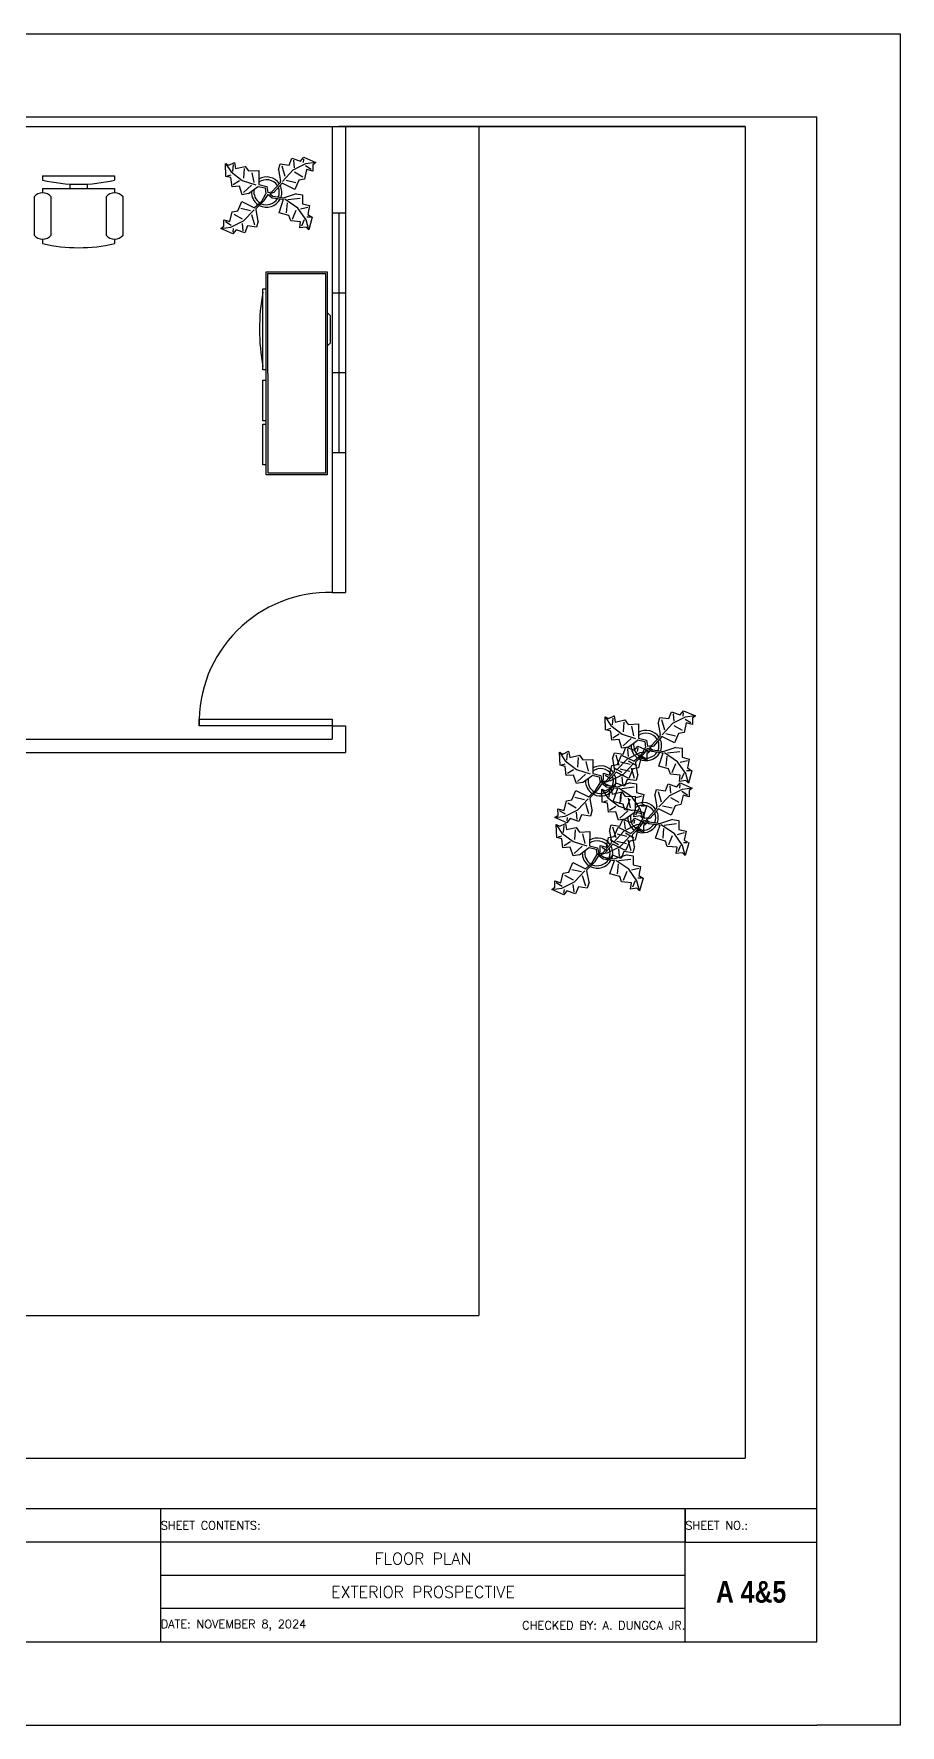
# Model space of a CAD drawing. Header units: millimetres. Extents: x 1752 to 2514, y 648 to 1156.
# Drawn here: x 2254 to 2514, y 648 to 1156 of the extents above; entities that cross this region are included whole.
import ezdxf

# ---------------------------------------------------------------- set-up
doc = ezdxf.new("R2010")
doc.units = ezdxf.units.MM
doc.styles.get("Standard").update_dxf_attribs({"font": 'swisscbo.ttf', "height": 6.5})

# ---------------------------------------------------------------- blocks, each defined once
blk = doc.blocks.new('Entertainment Center')
at = {"linetype": 'Continuous'}
for p, q in [((-4, 0), (-5, -1)), ((4, 0), (-4, 0)), ((5, -1), (4, 0)), ((-17, -19), (-17, -1)), ((-17, -1), (43, -1)), ((-16.5, -18.5), (-16.5, -1.5)), ((-16.5, -1.5), (42.5, -1.5)), ((42.5, -1.5), (42.5, -18.5)), ((43, -1), (43, -19)), ((43, -19), (-17, -19)), ((42.5, -18.5), (-16.5, -18.5)), ((-12, -20), (-12, -19)), ((12, -19), (12, -20)), ((15, -20), (15, -19)), ((27, -19), (27, -20)), ((28, -20), (28, -19)), ((40, -19), (40, -20)), ((12, -20), (-12, -20)), ((27, -20), (15, -20)), ((40, -20), (28, -20))]:
    blk.add_line(p, q, dxfattribs=at)
blk.add_arc((0, 40), 61, 259.6111, 280.3889, dxfattribs=at)
blk = doc.blocks.new('Plant - Rubber or Philodendron')
at = {"linetype": 'Continuous'}
for p, q in [((8.8871, 10.7908), (9.9809, 13.4933)), ((9.9809, 13.4933), (13.3837, 12.301)), ((13.3837, 12.301), (14.68, 13.9039)), ((14.68, 13.9039), (19.3848, 11.8146)), ((-16.2005, 11.4774), (-13.9899, 8.1064)), ((-16.2005, 11.4774), (-14.8639, 10.7964)), ((-16.0159, 6.3329), (-16.2005, 11.4774)), ((-15.3434, 6.5514), (-13.9984, 6.9884)), ((-14.8639, 10.7964), (-12.6195, 11.8975)), ((-13.9899, 8.1064), (-9.5434, 4.7185)), ((-13.3174, 8.325), (-13.0735, 11.0065)), ((-12.6195, 11.8975), (-12.1909, 9.4345)), ((-12.1909, 9.4345), (-8.3829, 10.3)), ((-8.8369, 9.409), (-9.0894, 5.6095)), ((-8.3829, 10.3), (-7.0549, 8.501)), ((-7.0549, 8.501), (-3.0284, 8.6941)), ((-4.8529, 4.012), (-5.7184, 7.82)), ((-3.0284, 8.6941), (-3.0709, 3.1041)), ((4.6914, 8.8812), (5.3859, 11.2828)), ((4.6914, 8.8812), (5.5014, 4.4831)), ((5.3859, 11.2828), (8.8871, 10.7908)), ((5.9878, 10.4842), (7.1971, 6.3869)), ((10.3916, 8.7942), (6.2847, 4.4028)), ((15.3859, 11.3055), (10.3916, 8.7942)), ((10.5828, 12.6946), (10.8893, 9.7953)), ((14.2977, 6.1031), (10.9934, 7.9956)), ((14.5816, 13.2037), (14.3848, 11.8033)), ((15.7909, 9.1065), (14.8995, 5.3044)), ((15.2875, 10.6053), (17.5907, 9.2105)), ((19.3848, 11.8146), (15.3859, 11.3055)), ((18.1925, 8.4119), (15.7909, 9.1065)), ((19.3848, 11.8146), (18.1868, 10.9119)), ((18.1868, 10.9119), (18.1925, 8.4119)), ((-14.0069, 5.8704), (-16.0159, 6.3329)), ((-13.5868, 2.2894), (-14.0069, 5.8704)), ((-10.6784, 2.491), (-13.5868, 2.2894)), ((-13.1329, 3.1804), (-10.6614, 4.727)), ((-9.5858, -0.8715), (-10.6784, 2.491)), ((-9.5434, 4.7185), (-4.1917, 2.9888)), ((-9.1318, 0.0195), (-5.9793, 2.9025)), ((-7.1228, -0.443), (-3.5248, 2.2131)), ((-3.5248, 2.2131), (-3.3011, 2.4355)), ((-3.3011, 2.4355), (-0.5306, 1.7947)), ((-3.0709, 3.1041), (0.0797, 2.3163)), ((-0.5306, 1.7947), (-0.2255, -0.5527)), ((-0.5306, 1.7947), (-0.5306, 1.7947)), ((0.0797, 2.3163), (0.4866, -0.031)), ((0.4866, -0.031), (2.1141, 0.2298)), ((2.1141, 0.2298), (5.4346, 3.9146)), ((6.1032, 3.6844), (2.8262, -0.031)), ((5.4346, 3.9146), (5.5014, 4.4831)), ((11.1089, 1.1958), (6.1032, 3.6844)), ((7.7005, 4.8881), (11.5025, 3.9967)), ((12.7005, 4.8994), (11.1089, 1.1958)), ((14.8995, 5.3044), (12.7005, 4.8994)), ((-11.3237, -7.2629), (-9.7321, -3.5593)), ((-6.3237, -7.2516), (-10.1257, -6.3602)), ((-9.7321, -3.5593), (-4.7264, -6.0479)), ((-7.1228, -0.443), (-9.5858, -0.8715)), ((-2.019, -3.6148), (-4.7264, -6.0479)), ((-4.1246, -6.8466), (-4.0579, -6.2781)), ((-4.0579, -6.2781), (-0.9375, -3.1608)), ((-2.019, -3.6148), (-0.2255, -0.5527)), ((-0.9375, -3.1608), (0.5883, -0.8135)), ((0.5883, -0.8135), (2.2447, -2.0916)), ((2.8262, -0.031), (1.3003, -0.5527)), ((1.3003, -0.5527), (2.4193, -1.4655)), ((2.2447, -2.0916), (6.7108, -2.6626)), ((2.4193, -1.4655), (6.895, -2.1175)), ((4.943, -7.9659), (6.7108, -2.6626)), ((11.6605, -0.5413), (6.895, -2.1175)), ((12.3677, -6.1981), (7.219, -2.6772)), ((8.125, -4.0768), (7.7715, -7.9659)), ((8.3544, -2.7453), (13.1973, -2.1704)), ((11.6605, -0.5413), (14.1354, -0.8948)), ((15.5496, -10.7943), (12.3677, -6.1981)), ((16.2567, -5.8446), (13.4283, -6.5517)), ((14.1354, -0.8948), (14.1354, -4.4304)), ((14.1354, -4.4304), (16.9638, -5.1375)), ((16.9638, -5.1375), (16.2567, -8.673)), ((-18.008, -14.1781), (-16.8101, -13.2754)), ((-16.8157, -10.7754), (-14.4141, -11.4699)), ((-16.8101, -13.2754), (-16.8157, -10.7754)), ((-13.9107, -12.9688), (-16.2139, -11.574)), ((-14.4141, -11.4699), (-13.5228, -7.6679)), ((-14.0091, -13.669), (-9.0148, -11.1577)), ((-13.5228, -7.6679), (-11.3237, -7.2629)), ((-12.921, -8.4665), (-9.6166, -10.359)), ((-9.206, -15.0581), (-9.5126, -12.1588)), ((-9.0148, -11.1577), (-4.9047, -6.8122)), ((-7.5103, -13.1543), (-8.6042, -15.8568)), ((-4.0092, -13.6463), (-7.5103, -13.1543)), ((-4.611, -12.8477), (-5.8203, -8.7504)), ((-3.3146, -11.2447), (-4.1246, -6.8466)), ((-3.3146, -11.2447), (-4.0092, -13.6463)), ((8.8321, -9.0266), (4.943, -7.9659)), ((9.5392, -11.1479), (8.8321, -9.0266)), ((13.4283, -11.5015), (9.5392, -11.1479)), ((10.2463, -10.4408), (11.6605, -6.9053)), ((13.0748, -13.9763), (13.4283, -11.5015)), ((14.8425, -10.7943), (13.7819, -13.2692)), ((16.6103, -14.6834), (15.5496, -10.7943)), ((17.3174, -9.7337), (15.9032, -9.7337)), ((16.2567, -8.673), (18.0245, -9.7337)), ((18.0245, -9.7337), (16.6103, -14.6834)), ((-18.008, -14.1781), (-14.0091, -13.669)), ((-13.3032, -16.2674), (-18.008, -14.1781)), ((-12.0069, -14.6645), (-13.3032, -16.2674)), ((-13.2048, -15.5672), (-13.008, -14.1668)), ((-8.6042, -15.8568), (-12.0069, -14.6645)), ((15.5496, -13.6228), (13.0748, -13.9763)), ((16.6103, -14.6834), (15.5496, -13.6228))]:
    blk.add_line(p, q, dxfattribs=at)
for centre, radius, start, end in [((0.0308, 0.1664), 6, 178.6147, 235.1169), ((0.0308, 0.1664), 5, 168.1647, 238.6725), ((0, 0), 6.1275, 34.37569, 120.1028), ((-0.0601, -0.2075), 5.2461, 33.82192, 124.9414), ((-0.2664, 0.1682), 5.2775, 338.4094, 20.03007), ((-0.098, 0.1364), 6.1288, 341.2017, 26.09184), ((-0.0234, 0.3825), 6.1492, 242.5812, 331.2714), ((-0.1102, 0.4886), 5.2883, 247.3711, 327.472)]:
    blk.add_arc(centre, radius, start, end, dxfattribs=at)
blk = doc.blocks.new('Chair - Desk')
at = {"linetype": 'Continuous'}
for p, q in [((-8.5, 0), (-8.5, -1)), ((-8.5, 0), (8.5, 0)), ((8.5, 0), (8.5, -1)), ((-8.5, -3), (-8.5, -4)), ((-8.5, -3), (8.5, -3)), ((-2, -3), (-2, -1.9355)), ((2, -1.9576), (2, -3)), ((8.5, -3), (8.5, -4)), ((-10.5, -5), (-10.5, -14)), ((-6.5, -14), (-6.5, -5)), ((6.5, -5), (6.5, -14)), ((10.5, -14), (10.5, -5)), ((-8.5, -15), (-8.5, -16)), ((8.5, -15), (8.5, -16))]:
    blk.add_line(p, q, dxfattribs=at)
for centre, radius, start, end in [((-8.5, -6.5), 2.5, 36.8699, 143.1301), ((0, 34.625), 36.625, 256.5803, 283.4197), ((8.5, -6.5), 2.5, 36.8699, 143.1301), ((-8.5, -12.5), 2.5, 216.8699, 323.1301), ((0, 19.625), 36.625, 256.5803, 283.4197), ((8.5, -12.5), 2.5, 216.8699, 323.1301)]:
    blk.add_arc(centre, radius, start, end, dxfattribs=at)

msp = doc.modelspace()

# ---------------------------------------------------------------- linework, layer by layer
for p, q in [((1751.98, 1155.55), (2513.98, 1155.55)), ((2513.98, 1155.55), (2513.98, 647.55)), ((2513.98, 1155.55), (2513.98, 1130.55)), ((2488.98, 1130.55), (1776.98, 1130.55)), ((2488.98, 712.55), (2488.98, 1130.55)), ((1827.5, 1127.72), (2467.5, 1127.72)), ((2343.5, 1127.72), (2343.5, 987.72)), ((2347.5, 1127.72), (2345.5, 1127.72)), ((2467.5, 1127.72), (2347.5, 1127.72)), ((2387.5, 1127.72), (2347.5, 1127.72)), ((2347.5, 1127.72), (2347.5, 987.72)), ((2347.5, 1127.72), (2347.5, 1127.72)), ((2467.5, 1127.72), (2387.5, 1127.72)), ((2467.5, 1127.72), (2387.5, 1127.72)), ((2387.5, 1127.72), (2387.5, 770.56)), ((2467.5, 1127.72), (2467.5, 727.72)), ((2467.5, 1127.72), (2467.5, 1127.72)), ((2347.5, 1101.7), (2343.5, 1101.7)), ((2345.5, 1101.7), (2345.5, 1029.7)), ((2347.5, 1077.7), (2343.5, 1077.7)), ((2347.5, 1053.7), (2343.5, 1053.7)), ((2347.5, 1029.7), (2343.5, 1029.7)), ((2343.5, 987.72), (2347.5, 987.72)), ((2303.5, 947.72), (2303.5, 949.72)), ((2303.5, 949.72), (2343.5, 949.72)), ((2343.5, 947.72), (2303.5, 947.72)), ((2343.5, 949.72), (2343.5, 947.72)), ((2343.5, 947.72), (2347.5, 947.72)), ((2343.5, 947.72), (2343.5, 943.72)), ((2347.5, 947.72), (2347.5, 939.72)), ((2227.5, 943.72), (2305.3, 943.72)), ((2305.3, 943.72), (2343.5, 943.72)), ((2227.5, 939.72), (2305.3, 939.72)), ((2305.3, 939.72), (2347.5, 939.72)), ((1907.5, 770.56), (2387.5, 770.56)), ((1827.5, 727.72), (2467.5, 727.72)), ((2488.98, 712.55), (1776.98, 712.55)), ((2291.98, 672.55), (2291.98, 712.55)), ((2449.48, 672.55), (2449.48, 712.55)), ((2449.48, 712.55), (2449.48, 702.55)), ((2488.98, 672.55), (2488.98, 712.55)), ((2449.48, 702.55), (1976.98, 702.55)), ((2449.48, 702.55), (2488.98, 702.55)), ((2449.48, 692.55), (2291.98, 692.55)), ((2449.48, 682.55), (2291.98, 682.55)), ((1776.98, 672.55), (2488.98, 672.55)), ((2134.48, 647.55), (2291.98, 647.55)), ((2291.98, 647.55), (2449.48, 647.55)), ((2291.98, 647.55), (2291.98, 647.55)), ((2449.48, 647.55), (2488.98, 647.55)), ((2513.98, 647.55), (2488.98, 647.55))]:
    msp.add_line(p, q)
at = {"color": 242, "true_color": 0xcd2027}
msp.add_arc((2342.5, 948.72), 39.01, 88.5312, 181.4688, dxfattribs=at)

# ---------------------------------------------------------------- block references
at = {"color": 114, "true_color": 0x139b48, "xscale": 0.7619999999999999, "yscale": 0.7619999999999999, "zscale": 0.7619999999999999}
msp.add_blockref('Plant - Rubber or Philodendron', (2323.76, 1107.89), dxfattribs=at)
msp.add_blockref('Plant - Rubber or Philodendron', (2323.76, 1107.89), dxfattribs=at)
for name, p, xscale, yscale, zscale in [('Chair - Desk', (2267.34, 1112.9), 1.27, 1.27, 1.27), ('Plant - Rubber or Philodendron', (2437.75, 941.66), 0.7619999999999999, 0.7619999999999999, 0.7619999999999999), ('Plant - Rubber or Philodendron', (2424.07, 931.02), 0.7619999999999999, 0.7619999999999999, 0.7619999999999999), ('Plant - Rubber or Philodendron', (2436.77, 919.99), 0.7619999999999999, 0.7619999999999999, 0.7619999999999999), ('Plant - Rubber or Philodendron', (2423.1, 909.34), 0.7619999999999999, 0.7619999999999999, 0.7619999999999999)]:
    msp.add_blockref(name, p, dxfattribs=dict(xscale=xscale, yscale=yscale, zscale=zscale))
at = {"xscale": 1.016, "yscale": 1.016, "zscale": 1.016, "rotation": 270.0227590464733}
msp.add_blockref('Entertainment Center', (2342.98, 1066.79), dxfattribs=at)

# ---------------------------------------------------------------- texts
for s, width, insert, char_height, attachment_point in [('{\\Fromans|c0;SHEET CONTENTS:}', 157.5, (2291.98, 707.55), 2.5, 4), ('{\\Fromans|c0;SHEET NO.:}', 39.5, (2449.48, 707.55), 2.5, 4), ('{\\Fromanc|c0;FLOOR PLAN}', 157.5, (2370.73, 697.55), 3.5, 5), ('A 4&5', 39.5, (2469.23, 687.55), 6.5, 5), ('{\\Fromanc|c0;EXTERIOR PROSPECTIVE}', 157.5, (2370.73, 687.55), 3.5, 5), ('{\\Fromans|c0;DATE: NOVEMBER 8, 2024}', 157.5, (2291.98, 677.55), 2.5, 4), ('{\\Fromans|c0;CHECKED BY: A. DUNGCA JR.}', 157.5, (2449.48, 677.55), 2.5, 6)]:
    msp.add_mtext_dynamic_manual_height_columns(s, width=width, gutter_width=32.5, heights=[0], dxfattribs=dict(insert=insert, char_height=char_height, attachment_point=attachment_point))

doc.saveas('drawing.dxf')
